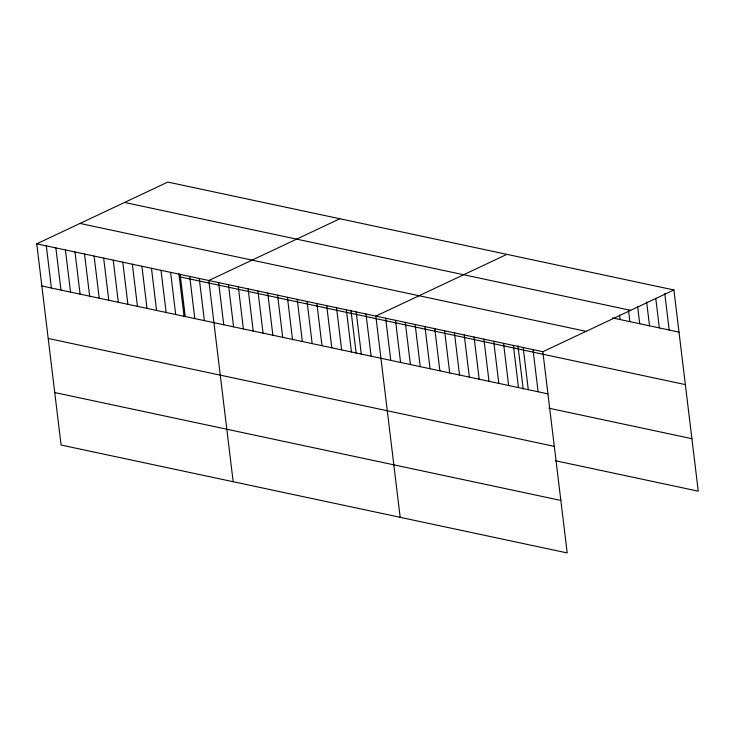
<?xml version="1.0" encoding="UTF-8"?>
<svg xmlns="http://www.w3.org/2000/svg" width="735" height="735" viewBox="0 0 735 735"><rect width="100%" height="100%" fill="white"/><g stroke="black" fill="none" stroke-linecap="round" stroke-linejoin="round"><path stroke-width="1.1" d="M36.75 243.827L542.843 351.716L567.19 552.922L61.097 445.042L36.75 243.827L167.81 182.078L673.903 289.957L698.25 491.173L555.256 460.689M339.882 218.754L208.823 280.513L233.17 481.719M506.893 254.356L375.833 316.114L400.18 517.321M542.843 351.716L673.903 289.957M124.564 202.456L630.648 310.335M612.42 317.915L679.002 332.11M80.005 223.449L586.089 331.338M179.267 276.718L685.351 384.598M41.849 285.979L547.942 393.868M548.907 408.201L691.901 438.685M48.207 338.467L554.291 446.356M54.748 392.554L560.833 500.434M664.762 293.559L669.181 330.015M655.767 298.3L659.35 327.929M646.635 301.91L649.529 325.835M637.64 306.651L639.707 323.74M628.499 310.253L629.886 321.645M619.504 314.993L620.055 319.55M533.013 349.621L538.112 391.773M523.191 347.526L528.29 389.679M517.964 345.854L523.191 389.017M513.37 345.432L518.469 387.584M503.539 343.337L508.648 385.489M493.718 341.242L498.817 383.394M483.896 339.147L488.995 381.3M474.066 337.053L479.174 379.205M464.244 334.958L469.343 377.11M454.423 332.863L459.522 375.015M444.601 330.768L449.701 372.921M434.771 328.674L439.879 370.826M424.949 326.579L430.048 368.731M415.128 324.484L420.227 366.636M405.297 322.389L410.406 364.551M395.476 320.295L400.575 362.456M385.654 318.209L390.754 360.361M366.002 314.02L371.111 356.172M356.181 311.925L361.28 354.077M350.953 310.253L356.181 353.416M346.36 309.83L351.459 351.982M336.529 307.735L341.637 349.888M326.707 305.641L331.807 347.793M316.886 303.546L321.985 345.698M307.065 301.451L312.164 343.603M297.234 299.356L302.342 341.509M287.413 297.262L292.512 339.414M277.591 295.167L282.69 337.319M267.76 293.072L272.869 335.224M257.939 290.977L263.038 333.13M248.118 288.883L253.217 331.044M238.296 286.788L243.395 328.949M228.466 284.702L233.574 326.854M218.644 282.608L223.743 324.76M199.258 278.473L204.358 320.625M189.703 276.433L194.803 318.586M180.139 274.394L185.238 316.546M178.881 273.567L184.108 316.739M170.584 272.354L175.683 314.516M161.02 270.324L166.128 312.476M151.465 268.284L156.564 310.436M141.901 266.245L147.009 308.397M132.346 264.205L137.445 306.357M122.782 262.165L127.89 304.327M113.227 260.135L118.326 302.287M103.663 258.095L108.771 300.248M94.108 256.056L99.207 298.208M84.543 254.016L89.652 296.168M74.988 251.976L80.087 294.138M65.424 249.946L70.532 292.098M55.869 247.906L60.968 290.059M46.305 245.867L51.413 288.019"/></g></svg>
